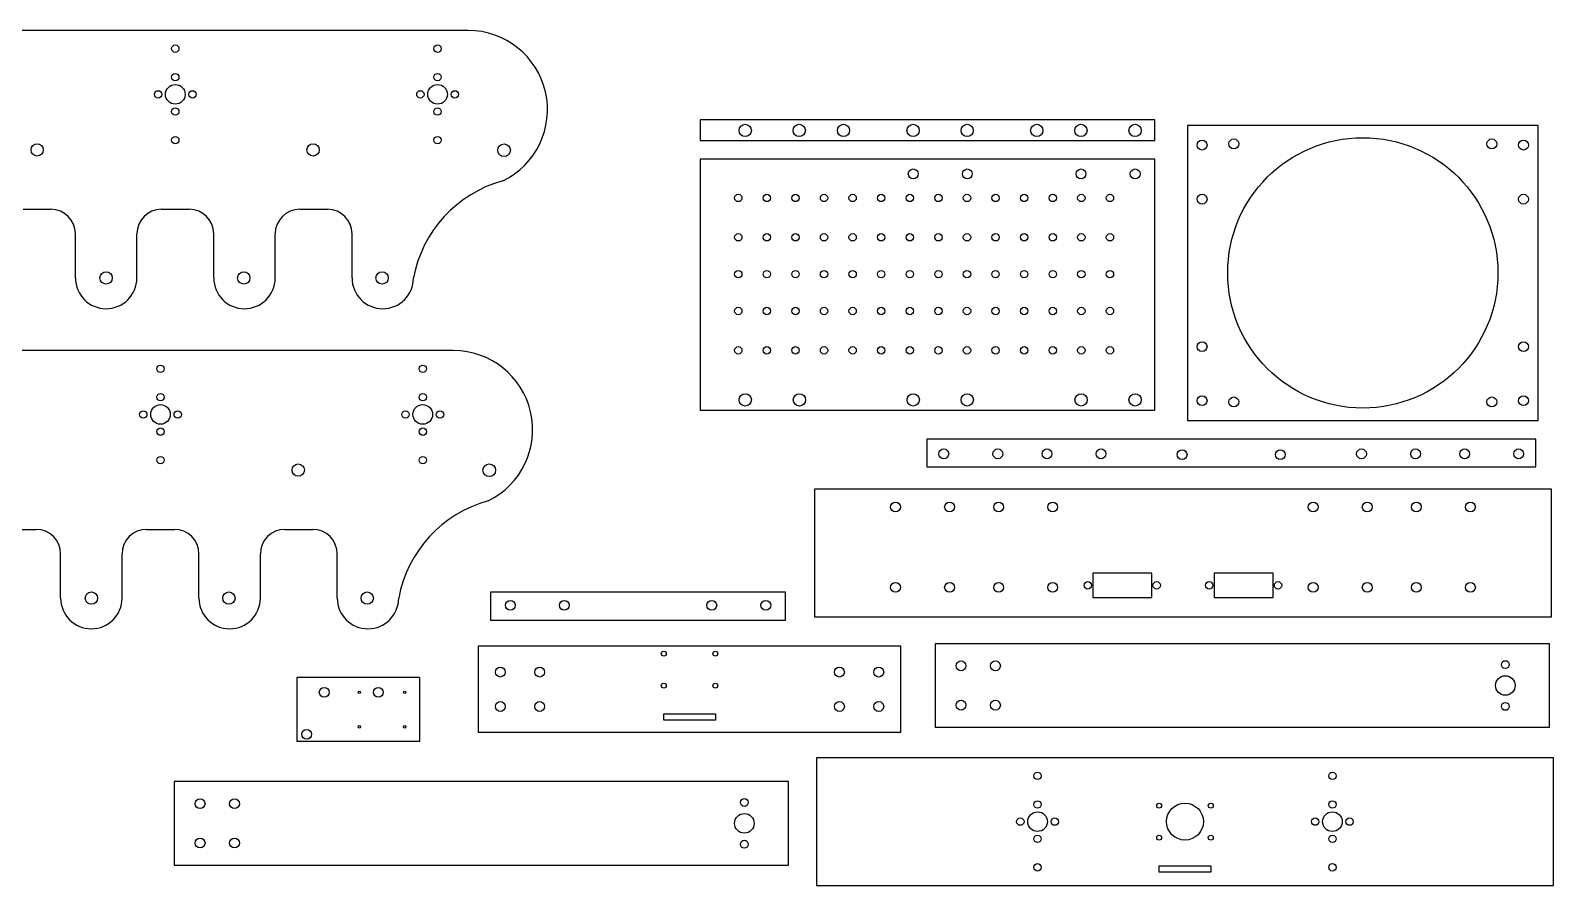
# Model space of a CAD drawing. Header units: millimetres. Extents: x -3146 to 345, y 429 to 1544.
# Drawn here: x -283 to 337, y 1055 to 1403 of the extents above; entities that cross this region are included whole.
import ezdxf

# ---------------------------------------------------------------- set-up
doc = ezdxf.new("R2010")
doc.units = ezdxf.units.MM
doc.header["$MEASUREMENT"] = 0

msp = doc.modelspace()

# ---------------------------------------------------------------- linework, layer by layer
for p, q in [((-104.65981, 1403.23594), (-571.65908, 1403.23594)), ((-285.8417, 1330.46277), (-274.55254, 1330.46277)), ((-229.55254, 1330.46277), (-218.26338, 1330.46277)), ((-173.26338, 1330.46276), (-161.97422, 1330.46276)), ((-264.55254, 1302.51775), (-264.55254, 1320.46277)), ((-239.55254, 1302.51775), (-239.55254, 1320.46277)), ((-208.26338, 1302.51775), (-208.26338, 1320.46277)), ((-183.26338, 1302.51774), (-183.26338, 1320.46276)), ((-151.97422, 1302.51774), (-151.97422, 1320.46276)), ((-110.6824, 1272.99463), (-577.68167, 1272.99463)), ((-291.86429, 1200.22145), (-280.57513, 1200.22145)), ((-235.57513, 1200.22145), (-224.28597, 1200.22145)), ((-179.28597, 1200.22145), (-167.99681, 1200.22145)), ((-270.57513, 1172.27643), (-270.57513, 1190.22145)), ((-245.57513, 1172.27643), (-245.57513, 1190.22145)), ((-214.28597, 1172.27643), (-214.28597, 1190.22145)), ((-189.28597, 1172.27643), (-189.28597, 1190.22145)), ((-157.99681, 1172.27643), (-157.99681, 1190.22145)), ((-124.53851, 1139.89436), (-174.41664, 1139.89436)), ((-174.41664, 1139.89436), (-174.41664, 1113.89436)), ((-124.53851, 1139.89436), (-124.53851, 1113.89436)), ((-14.6079, 1117.65085), (-14.6079, 1117.65085)), ((-124.53851, 1113.89436), (-174.41664, 1113.89436))]:
    msp.add_line(p, q)
for points in [[(-10.3109, 1366.92584), (-10.3109, 1358.43715), (174.6891, 1358.43715), (174.6891, 1366.92584)], [(330.79397, 1364.5962), (187.99215, 1364.5962), (187.99215, 1244.5962), (330.79397, 1244.5962)], [(-10.26527, 1350.87791), (-10.26527, 1248.79268), (174.73473, 1248.79268), (174.73473, 1350.87791)], [(81.9076, 1225.63207), (329.79059, 1225.63207), (329.79059, 1236.97418), (81.9076, 1236.97418)], [(336.1943, 1216.6413), (36.1943, 1216.6413), (36.1943, 1164.6413), (336.1943, 1164.6413)], [(173.49728, 1182.45937), (149.49728, 1182.45937), (149.49728, 1172.45937), (173.49728, 1172.45937)], [(222.89132, 1182.45937), (198.89132, 1182.45937), (198.89132, 1172.45937), (222.89132, 1172.45937)], [(-95.56844, 1174.7386), (-95.56844, 1163.33769), (24.43156, 1163.33769), (24.43156, 1174.7386)], [(85.38757, 1153.70134), (85.38757, 1119.70134), (335.38757, 1119.70134), (335.38757, 1153.70134)], [(71.3921, 1152.65085), (-100.6079, 1152.65085), (-100.6079, 1117.65085), (71.3921, 1117.65085)], [(-4.1079, 1122.65085), (-25.1079, 1122.65085), (-25.1079, 1125.15085), (-4.1079, 1125.15085)], [(337.01534, 1107.30911), (37.01534, 1107.30911), (37.01534, 1055.30911), (337.01534, 1055.30911)], [(-224.30295, 1097.6082), (-224.30295, 1063.6082), (25.69705, 1063.6082), (25.69705, 1097.6082)], [(197.51534, 1060.80911), (176.51534, 1060.80911), (176.51534, 1063.30911), (197.51534, 1063.30911)]]:
    msp.add_lwpolyline(points, close=True)
for centre, radius in [((-223.90754, 1395.83594), 1.5), ((-117.15984, 1395.83594), 1.5), ((-223.90754, 1384.23594), 1.5), ((-117.15984, 1384.23594), 1.5), ((-230.90754, 1377.23594), 1.5), ((-223.90754, 1377.23594), 4), ((-216.90754, 1377.23594), 1.5), ((-124.15984, 1377.23594), 1.5), ((-117.15984, 1377.23594), 4), ((-110.15984, 1377.23594), 1.5), ((-223.90754, 1370.23594), 1.5), ((-117.15984, 1370.23594), 1.5), ((8.03848, 1362.57494), 2.5), ((30.03848, 1362.57494), 2.5), ((48.03848, 1362.57494), 2.5), ((76.36379, 1362.57494), 2.5), ((98.36379, 1362.57494), 2.5), ((126.6891, 1362.57494), 2.5), ((144.6891, 1362.57494), 2.5), ((166.6891, 1362.57494), 2.5), ((-223.90754, 1358.63594), 1.5), ((-117.15984, 1358.63594), 1.5), ((193.99215, 1356.5962), 2), ((259.39306, 1304.5962), 55), ((206.89306, 1357.0962), 2), ((311.89306, 1357.0962), 2), ((324.79397, 1356.5962), 2), ((-280.1324, 1354.60775), 2.5), ((-167.84324, 1354.60775), 2.5), ((-90.09115, 1354.51775), 2.58), ((76.40942, 1344.87791), 2), ((98.40942, 1344.87791), 2), ((144.73473, 1344.87791), 2), ((166.73473, 1344.87791), 2), ((5.2173, 1335.07964), 1.5), ((16.85278, 1335.07964), 1.5), ((28.48825, 1335.07964), 1.5), ((40.12373, 1335.07964), 1.5), ((51.75921, 1335.07964), 1.5), ((63.39469, 1335.07964), 1.5), ((75.03016, 1335.07964), 1.5), ((86.66564, 1335.07964), 1.5), ((98.30112, 1335.07964), 1.5), ((109.93659, 1335.07964), 1.5), ((121.57207, 1335.07964), 1.5), ((133.20755, 1335.07964), 1.5), ((144.84303, 1335.07964), 1.5), ((156.4785, 1335.07964), 1.5), ((193.99215, 1334.5962), 2), ((324.79397, 1334.5962), 2), ((5.2173, 1319.07964), 1.5), ((16.85278, 1319.07964), 1.5), ((28.48825, 1319.07964), 1.5), ((40.12373, 1319.07964), 1.5), ((51.75921, 1319.07964), 1.5), ((63.39469, 1319.07964), 1.5), ((75.03016, 1319.07964), 1.5), ((86.66564, 1319.07964), 1.5), ((98.30112, 1319.07964), 1.5), ((109.93659, 1319.07964), 1.5), ((121.57207, 1319.07964), 1.5), ((133.20755, 1319.07964), 1.5), ((144.84303, 1319.07964), 1.5), ((156.4785, 1319.07964), 1.5), ((-252.05254, 1302.51775), 2.5), ((-196.05254, 1302.51775), 2.5), ((-139.76334, 1302.51775), 2.5), ((5.2173, 1304.07964), 1.5), ((16.85278, 1304.07964), 1.5), ((28.48825, 1304.07964), 1.5), ((40.12373, 1304.07964), 1.5), ((51.75921, 1304.07964), 1.5), ((63.39469, 1304.07964), 1.5), ((75.03016, 1304.07964), 1.5), ((86.66564, 1304.07964), 1.5), ((98.30112, 1304.07964), 1.5), ((109.93659, 1304.07964), 1.5), ((121.57207, 1304.07964), 1.5), ((133.20755, 1304.07964), 1.5), ((144.84303, 1304.07964), 1.5), ((156.4785, 1304.07964), 1.5), ((5.2173, 1289.07964), 1.5), ((16.85278, 1289.07964), 1.5), ((28.48825, 1289.07964), 1.5), ((40.12373, 1289.07964), 1.5), ((51.75921, 1289.07964), 1.5), ((63.39469, 1289.07964), 1.5), ((75.03016, 1289.07964), 1.5), ((86.66564, 1289.07964), 1.5), ((98.30112, 1289.07964), 1.5), ((109.93659, 1289.07964), 1.5), ((121.57207, 1289.07964), 1.5), ((133.20755, 1289.07964), 1.5), ((144.84303, 1289.07964), 1.5), ((156.4785, 1289.07964), 1.5), ((5.2173, 1273.07964), 1.5), ((16.85278, 1273.07964), 1.5), ((28.48825, 1273.07964), 1.5), ((40.12373, 1273.07964), 1.5), ((51.75921, 1273.07964), 1.5), ((63.39469, 1273.07964), 1.5), ((75.03016, 1273.07964), 1.5), ((86.66564, 1273.07964), 1.5), ((98.30112, 1273.07964), 1.5), ((109.93659, 1273.07964), 1.5), ((121.57207, 1273.07964), 1.5), ((133.20755, 1273.07964), 1.5), ((144.84303, 1273.07964), 1.5), ((156.4785, 1273.07964), 1.5), ((193.99215, 1274.5962), 2), ((324.79397, 1274.5962), 2), ((-229.93012, 1265.59463), 1.5), ((-123.18242, 1265.59463), 1.5), ((-229.93012, 1253.99463), 1.5), ((-123.18242, 1253.99463), 1.5), ((8.08411, 1252.93047), 2.5), ((30.08411, 1252.93047), 2.5), ((76.40942, 1252.93047), 2.5), ((98.40942, 1252.93047), 2.5), ((144.73473, 1252.93047), 2.5), ((166.73473, 1252.93047), 2.5), ((193.99215, 1252.5962), 2), ((206.89306, 1252.0962), 2), ((311.89306, 1252.0962), 2), ((324.79397, 1252.5962), 2), ((-236.93012, 1246.99463), 1.5), ((-229.93012, 1246.99463), 4), ((-222.93012, 1246.99463), 1.5), ((-130.18242, 1246.99463), 1.5), ((-123.18242, 1246.99463), 4), ((-116.18242, 1246.99463), 1.5), ((-229.93012, 1239.99463), 1.5), ((-123.18242, 1239.99463), 1.5), ((-229.93012, 1228.39463), 1.5), ((-123.18242, 1228.39463), 1.5), ((88.8491, 1230.97418), 2), ((110.8491, 1230.97418), 2), ((130.8491, 1230.97418), 2), ((152.8491, 1230.97418), 2), ((185.8491, 1230.62929), 2), ((225.8491, 1230.62929), 2), ((258.8491, 1230.97418), 2), ((280.8491, 1230.97418), 2), ((300.8491, 1230.97418), 2), ((322.8491, 1230.97418), 2), ((-173.86583, 1224.36643), 2.5), ((-96.11374, 1224.27644), 2.58), ((69.1943, 1209.33078), 2), ((91.1943, 1209.33078), 2), ((111.1943, 1209.33078), 2), ((133.1943, 1209.33078), 2), ((239.1943, 1209.33078), 2), ((261.1943, 1209.33078), 2), ((281.1943, 1209.33078), 2), ((303.1943, 1209.33078), 2), ((69.1943, 1176.6413), 2), ((91.1943, 1176.6413), 2), ((111.1943, 1176.6413), 2), ((133.1943, 1176.6413), 2), ((147.49728, 1177.45937), 1.5), ((175.49728, 1177.45937), 1.5), ((196.89132, 1177.45937), 1.5), ((224.89132, 1177.45937), 1.5), ((239.1943, 1176.6413), 2), ((261.1943, 1176.6413), 2), ((281.1943, 1176.6413), 2), ((303.1943, 1176.6413), 2), ((-258.07513, 1172.27643), 2.5), ((-202.07513, 1172.27643), 2.5), ((-145.78593, 1172.27643), 2.5), ((-87.56844, 1169.33769), 2), ((-65.56844, 1169.33769), 2), ((-5.56844, 1169.33769), 2), ((16.43156, 1169.33769), 2), ((-25.1079, 1149.65085), 1), ((-4.1079, 1149.65085), 1), ((317.38757, 1145.20134), 1.6), ((-91.6079, 1142.15085), 2), ((-75.6079, 1142.15085), 2), ((46.3921, 1142.15085), 2), ((62.3921, 1142.15085), 2), ((95.88757, 1144.70134), 2), ((109.88757, 1144.70134), 2), ((317.38757, 1136.70134), 4), ((-163.30385, 1133.89436), 2), ((-149.03851, 1133.89436), 0.5), ((-141.30385, 1133.89436), 2), ((-130.53851, 1133.89436), 0.5), ((-25.1079, 1136.65085), 1), ((-4.1079, 1136.65085), 1), ((-91.6079, 1128.15085), 2), ((-75.6079, 1128.15085), 2), ((46.3921, 1128.15085), 2), ((62.3921, 1128.15085), 2), ((95.88757, 1128.70134), 2), ((109.88757, 1128.70134), 2), ((317.38757, 1128.20134), 1.6), ((-170.43948, 1116.84769), 2), ((-149.03851, 1119.89436), 0.5), ((-130.53851, 1119.89436), 0.5), ((127.01534, 1099.90911), 1.5), ((247.01534, 1099.90911), 1.5), ((-213.80295, 1088.6082), 2), ((-199.80295, 1088.6082), 2), ((7.69705, 1089.1082), 1.6), ((127.01534, 1081.30911), 4), ((127.01534, 1088.30911), 1.5), ((176.51534, 1087.80911), 1), ((187.01534, 1081.30911), 7.50673), ((197.51534, 1087.80911), 1), ((247.01534, 1081.30911), 4), ((247.01534, 1088.30911), 1.5), ((7.69705, 1080.6082), 4), ((120.01534, 1081.30911), 1.5), ((134.01534, 1081.30911), 1.5), ((240.01534, 1081.30911), 1.5), ((254.01534, 1081.30911), 1.5), ((-213.80295, 1072.6082), 2), ((-199.80295, 1072.6082), 2), ((7.69705, 1072.1082), 1.6), ((127.01534, 1074.30911), 1.5), ((176.51534, 1074.80911), 1), ((197.51534, 1074.80911), 1), ((247.01534, 1074.30911), 1.5), ((127.01534, 1062.70911), 1.5), ((247.01534, 1062.70911), 1.5)]:
    msp.add_circle(centre, radius)
for centre, radius, start, end in [((-104.65981, 1371.02179), 32.21415, 295.97988457, 90), ((-77.29878, 1293.30956), 50.52168, 105.20376322, 169.49845949), ((-274.55254, 1320.46277), 10, 0, 90), ((-229.55254, 1320.46277), 10, 90, 180), ((-218.26338, 1320.46277), 10, 0, 90), ((-173.26338, 1320.46276), 10, 90, 180), ((-161.97422, 1320.46276), 10, 0, 90), ((-252.05254, 1302.51775), 12.5, 180, 0), ((-195.76338, 1302.51775), 12.5, 180, 0), ((-139.47422, 1302.51774), 12.5, 180, 0), ((-110.6824, 1240.78048), 32.21415, 295.97988457, 90), ((-83.32137, 1163.06825), 50.52168, 105.20376322, 169.49845949), ((-280.57513, 1190.22145), 10, 0, 90), ((-235.57513, 1190.22145), 10, 90, 180), ((-224.28597, 1190.22145), 10, 0, 90), ((-179.28597, 1190.22145), 10, 90, 180), ((-167.99681, 1190.22145), 10, 0, 90), ((-258.07513, 1172.27643), 12.5, 180, 0), ((-201.78597, 1172.27643), 12.5, 180, 0), ((-145.49681, 1172.27643), 12.5, 180, 0)]:
    msp.add_arc(centre, radius, start, end)

doc.saveas('drawing.dxf')
